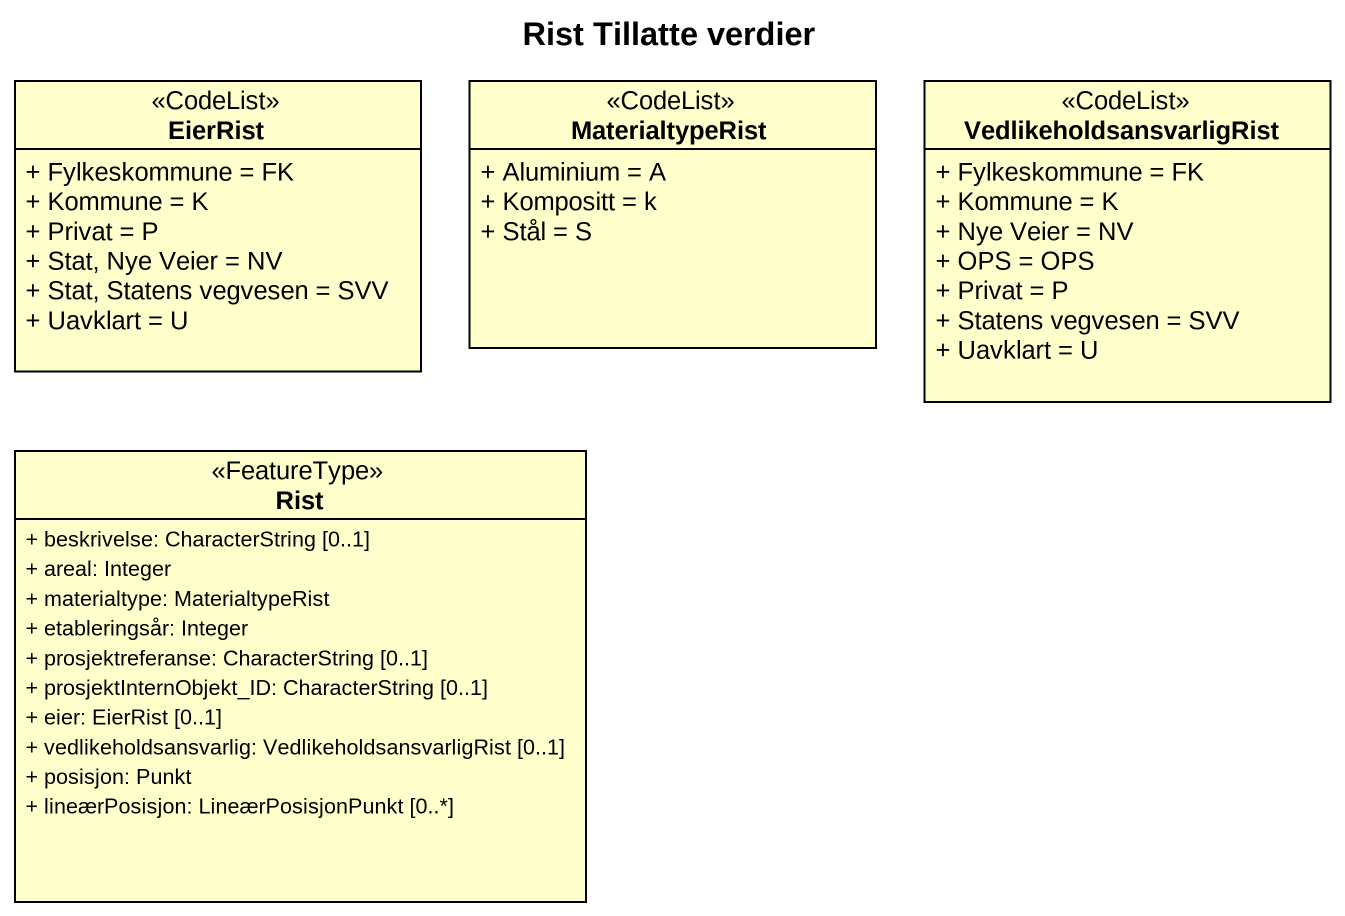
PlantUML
@startuml
title Rist Tillatte verdier
hide circle
hide empty members
skinparam classAttributeIconSize 0
class EierRist <<CodeList>> {
  + Fylkeskommune = FK
  + Kommune = K
  + Privat = P
  + Stat, Nye Veier = NV
  + Stat, Statens vegvesen = SVV
  + Uavklart = U
}
class MaterialtypeRist <<CodeList>> {
  + Aluminium = A
  + Kompositt = k
  + Stål = S
}
class VedlikeholdsansvarligRist <<CodeList>> {
  + Fylkeskommune = FK
  + Kommune = K
  + Nye Veier = NV
  + OPS = OPS
  + Privat = P
  + Statens vegvesen = SVV
  + Uavklart = U
}
class Rist <<FeatureType>> {
  + beskrivelse: CharacterString [0..1]
  + areal: Integer
  + materialtype: MaterialtypeRist
  + etableringsår: Integer
  + prosjektreferanse: CharacterString [0..1]
  + prosjektInternObjekt_ID: CharacterString [0..1]
  + eier: EierRist [0..1]
  + vedlikeholdsansvarlig: VedlikeholdsansvarligRist [0..1]
  + posisjon: Punkt
  + lineærPosisjon: LineærPosisjonPunkt [0..*]
}
@enduml
